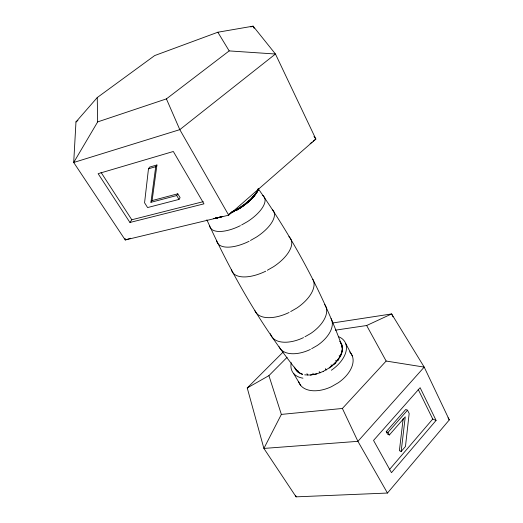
<?xml version="1.0" encoding="UTF-8"?>
<svg xmlns="http://www.w3.org/2000/svg" width="523" height="523" viewBox="0 0 523 523"><rect width="100%" height="100%" fill="white"/><g stroke="black" fill="none" stroke-linecap="round" stroke-linejoin="round"><path stroke-width="0.78" d="M75.972 121.931L73.704 162.483L125.232 239.965L228.682 215.188L315.866 139.059L275.458 54.019L253.112 26.15L217.836 32.23L154.684 55.562L97.245 97.559L75.972 121.931L77.94 120.486M152.108 200.577L156.933 164.987L149.696 167.072L148.48 168.779L144.57 202.78L147.591 207.559L178.997 199.413L180.108 197.661L177.794 193.804L152.108 200.577L150.938 202.309L176.669 195.556L177.794 193.804M403.194 418.485L399.395 450.669L401.154 451.493L405.469 446.472L409.176 413.451L407.522 410.215L405.743 409.476L386.222 431.652L387.582 434.175L389.347 434.979L405.253 416.824L401.154 451.493M150.938 202.309L155.73 166.693L156.933 164.987M341.532 353.496L341.839 352.057M341.977 351.417L342.245 350.135M287.101 357.327L268.92 375.632L281.361 414.406L263.893 448.427L296.09 496.85L387.458 493.045L449.296 419.91L424.205 367.107L391.622 313.937L332.693 322.979M340.31 356.222L341.375 354.215M97.664 121.905L73.704 162.483L179.807 129.645L275.458 54.019L229.185 50.908L166.412 98.886L97.664 121.905L97.245 97.559M129.946 222.471L203.97 203.846L173.322 151.493L98.128 173.682L129.946 222.471L131.803 219.765L203.264 201.656M335.622 362.831L334.694 363.923A25.902 15.5 -29.4 0 0 335.844 362.772M337.871 360.184L338.754 359.144M436.084 420.42L391.472 472.668L373.54 440.431L420.126 387.7L436.084 420.42L432.743 419.047L418.171 389.328M389.262 469.791L432.743 419.047M389.347 434.979L387.988 432.449L407.522 410.215M281.361 414.406L342.388 408.463L386.151 361.047L424.205 367.107L357.915 441.334L263.893 448.427L247.242 387.955L283.061 352.123M334.204 363.988L335.374 362.864M310.152 143.688L312.054 142.145M313.329 141.118L315.866 139.059L313.983 136.425M304.929 336.792L310.78 333.439A31.001 17.213 -29.4 0 0 324.535 304.366M311.656 348.71L317.304 345.468A29.569 16.854 -29.4 0 0 331.046 318.579M323.194 371.422L329.418 367.846M250.452 240.488L256.636 236.952A32.269 14.291 -29.4 0 0 272.509 209.723M267.318 270.273L273.614 266.671A33.57 16.01 -29.4 0 0 288.853 236.638M290.683 311.571L296.822 308.047A32.975 17.311 -29.4 0 0 312.819 279.295M241.639 224.949L247.706 221.477A31.066 13.219 -29.4 0 0 262.762 195.327M247.242 387.955L268.92 375.632M231.696 211.835L235.317 210.076A34.426 14.036 -29.4 0 0 258.473 188.764A32.942 13.474 -29.4 0 1 235.703 210.717M231.238 212.41L233.892 211.122M230.748 212.835L234.284 211.122M231.127 212.737L234.062 211.318M229.094 213.881L234.297 211.312M335.315 330.176L366.656 325.522L391.622 313.937L393.021 316.84M323.266 371.441L316.748 373.853L310.387 375.017M250.818 26.987L253.112 26.15L254.165 28.34M130.672 238.246L125.232 239.965L125.102 238.357M148.48 168.779L155.73 166.693M316.794 373.873L310.453 375.03L304.7 374.854M302.647 374.213L300.522 373.546A25.902 15.5 -29.4 0 0 302.366 374.344M386.222 431.652L387.988 432.449M296.737 370.447C260.284 324.482 231.035 273.169 206.866 219.81M258.061 188.424C291.893 236.978 320.834 289.193 341.519 344.722M101.063 172.427L131.803 219.765M217.836 32.23L229.185 50.908M176.669 195.556L178.997 199.413M448.034 417.812L449.296 419.91M293.547 373.383L300.745 385.503M297.835 370.715L298.666 372.128L297.116 370.938A25.902 15.5 -29.4 0 0 299.215 372.821M306.955 373.67L307.779 375.083M312.885 373.245L313.702 374.658M228.682 215.188L179.807 129.645L166.412 98.886M387.458 493.045L357.915 441.334L342.388 408.463M319.18 371.533L319.991 372.951M325.398 368.656L326.195 370.075M331.059 364.819L331.85 366.244M335.766 360.308L336.55 361.739M366.656 325.522L386.151 361.047M339.172 355.457L339.957 356.889M345.657 343.448L352.286 355.875M295.613 495.288L296.09 496.85M341.852 346.063L342.088 347.573M349.639 351.887A29.876 18.318 -29.4 0 1 338.348 382.718L331.373 386.726A29.876 18.318 -29.4 0 1 298.515 381.267M338.793 336.786A30.197 18.076 -29.4 0 1 331.373 370.238M302.954 378.181A30.197 18.076 -29.4 0 1 291.252 362.72M249.079 241.28A32.269 14.291 -29.4 0 1 216.659 240.802M240.436 225.635A31.066 13.219 -29.4 0 1 209.527 225.733M222.765 216.404A32.942 13.474 -29.4 0 1 215.169 218.274M256.518 192.399A32.433 13.271 -29.4 0 1 250.641 199.688M248.889 201.335A32.433 13.271 -29.4 0 1 235.677 210.645A33.407 13.657 -29.4 0 0 258.754 188.417M222.452 216.404A32.433 13.271 -29.4 0 1 215.463 218.091M265.736 271.182A33.57 16.01 -29.4 0 1 231.375 269.528M258.336 189.627A33.812 13.814 -29.4 0 1 235.605 210.566M220.869 216.862A33.812 13.814 -29.4 0 1 214.992 218.254M258.44 189.215A34.152 13.938 -29.4 0 1 235.481 210.357M218.411 217.326A34.152 13.938 -29.4 0 1 216.882 217.686M222.55 216.463A33.407 13.657 -29.4 0 1 213.319 218.568M253.943 195.674A31.91 13.062 -29.4 0 1 251.452 198.55M249.105 200.865A31.91 13.062 -29.4 0 1 247.961 201.891M246.124 203.434A31.91 13.062 -29.4 0 1 244.836 204.447M242.835 205.925A31.91 13.062 -29.4 0 1 235.598 210.488M339.623 341.199A26.327 15.742 -29.4 0 1 329.392 367.924M299.934 373.376A26.327 15.742 -29.4 0 1 294.541 367.1M340.806 343.258A25.96 15.52 -29.4 0 1 329.189 367.682M300.15 373.062A25.96 15.52 -29.4 0 1 295.783 369.12M341.983 345.938A25.902 15.5 -29.4 0 1 342.375 348.017M338.78 359.144A25.902 15.5 -29.4 0 1 337.891 360.367M289.095 312.479A32.975 17.311 -29.4 0 1 254.917 310.734M303.53 337.596A31.001 17.213 -29.4 0 1 270.437 333.694M310.401 349.429A29.569 16.854 -29.4 0 1 279.073 346.703"/></g></svg>
